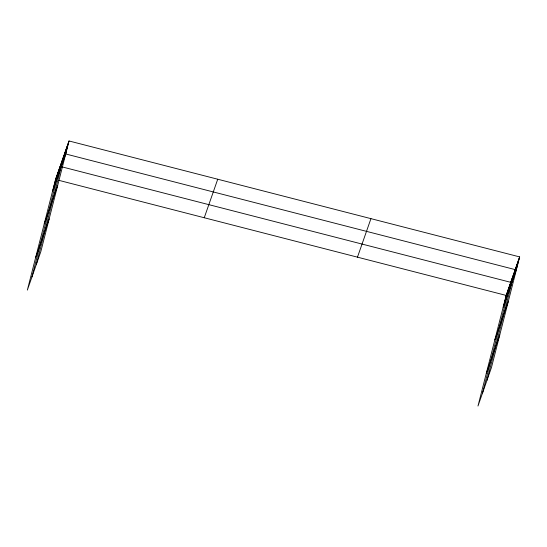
<?xml version="1.0" encoding="UTF-8"?>
<svg xmlns="http://www.w3.org/2000/svg" width="547" height="547" viewBox="0 0 547 547"><rect width="100%" height="100%" fill="white"/><g stroke="black" fill="none" stroke-linecap="round" stroke-linejoin="round"><path stroke-width="0.82" d="M53.182 189.453L56.197 177.618M53.838 187.58L56.854 175.744M54.488 185.707L57.51 173.878M55.144 183.84L58.16 172.004M55.801 181.966L58.816 170.131M56.457 180.1L59.473 168.264M31.931 277.001L60.129 166.391L510.754 282.327L482.557 392.931M57.743 176.407L60.765 164.579M58.379 174.596L61.401 162.76M59.014 172.777L62.037 160.948M59.65 170.965L62.666 159.129M60.286 169.146L63.302 157.31M60.922 167.334L63.937 155.498M36.382 264.29L64.573 153.68L515.199 269.616L487.008 380.22M62.194 163.703L65.209 151.868M62.83 161.885L65.845 150.049M63.466 160.066L66.481 148.237M64.102 158.254L67.117 146.418M64.737 156.435L67.753 144.606M65.373 154.623L68.389 142.788M69.025 140.969L40.834 251.579L27.35 290.095L55.541 179.484L69.025 140.969L519.65 256.905L491.459 367.516L477.975 406.031L506.166 295.421L519.65 256.905M503.808 305.383L506.823 293.554M504.464 303.517L507.479 291.681M505.113 301.643L508.136 289.807M505.77 299.77L508.785 287.941M506.426 297.903L509.442 286.067M507.083 296.03L510.098 284.201M508.368 292.344L511.39 280.508M509.004 290.532L512.026 278.697M509.64 288.713L512.662 276.878M510.276 286.895L513.298 275.066M510.912 285.083L513.927 273.247M511.548 283.264L514.563 271.435M512.819 279.633L515.835 267.804M513.455 277.821L516.471 265.986M514.091 276.003L517.106 264.167M514.727 274.191L517.742 262.355M515.363 272.372L518.378 260.536M515.999 270.56L519.014 258.724M52.526 191.32L66.009 152.804M44.218 223.914L57.702 185.399M35.658 257.5L49.141 218.985M204.25 217.747L217.733 179.231M357.464 257.165L370.941 218.65M503.151 307.257L516.635 268.741M494.844 339.851L508.327 301.335M486.283 373.43L499.767 334.921M58.809 180.325L506.166 295.421"/></g></svg>
